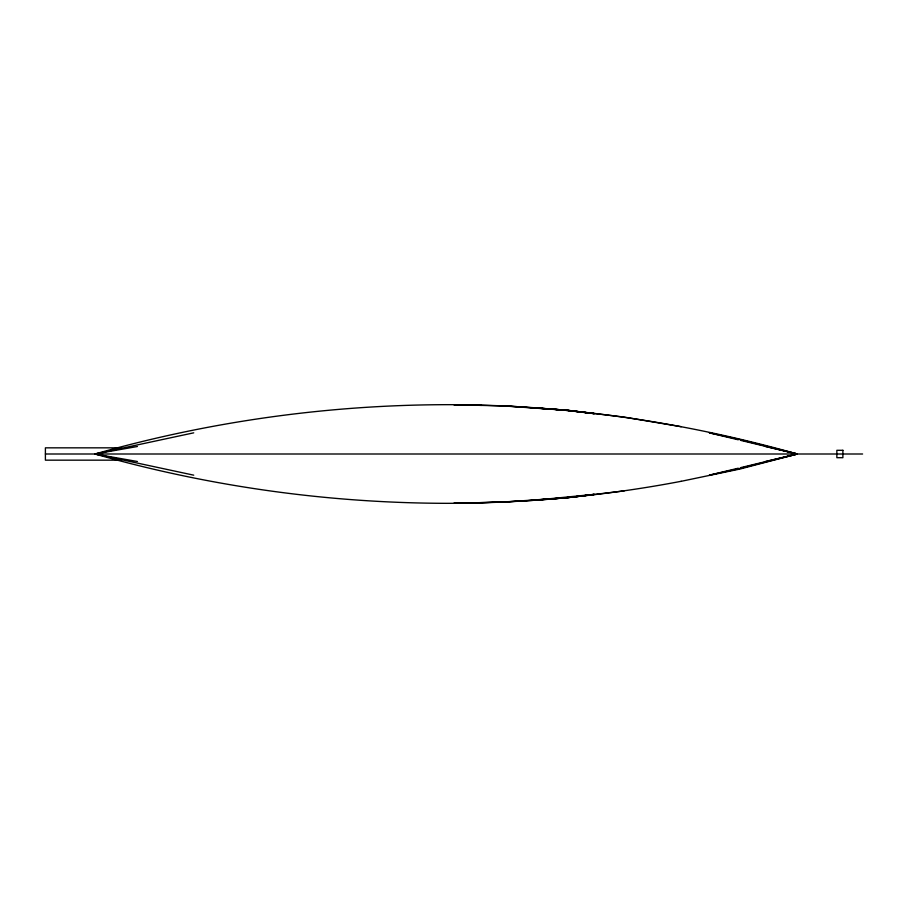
<?xml version="1.0" encoding="UTF-8"?>
<svg xmlns="http://www.w3.org/2000/svg" width="908" height="908" viewBox="0 0 908 908"><rect width="100%" height="100%" fill="white"/><g stroke="black" fill="none" stroke-linecap="round" stroke-linejoin="round"><path stroke-width="1.36" d="M738.249 468.21L709.318 475.168L737.591 468.993L797.337 454C683.191 421.789 564.799 404.548 446.157 404.673C327.538 404.957 209.056 421.516 94.977 454C209.056 486.484 327.538 503.043 446.157 503.327C524.972 503.214 603.752 496.12 681.182 481.297M740.996 467.552L797.337 454L737.591 439.007L709.318 432.832L738.249 439.79M765.455 461.491L797.337 454L740.996 440.448M193.733 432.832L94.977 454L193.733 475.168M681.102 481.331L740.145 468.993L797.337 454L765.455 446.509M137.414 446.498L94.977 454L137.414 461.502M538.172 499.877L594.241 494.361L566.933 497.811L536.56 499.775M594.241 494.361C547.717 500.898 500.705 502.238 453.807 503.327L509.013 501.897M624.205 490.899L566.785 497.766L537.899 499.831M505.54 501.942L535.153 499.877M121.502 447.837L45.4 447.837L45.4 460.163L121.502 460.163M45.4 454L862.6 454M481.603 405.388L453.807 404.673L509.013 406.103L566.785 410.234L624.205 417.101L681.182 426.703M505.54 406.058L535.153 408.123M536.56 408.225L564.765 410.189L594.241 413.639L566.933 410.189L537.899 408.169M538.172 408.123L566.785 410.234L594.241 413.639M842.885 450.3L836.858 450.3L836.858 457.7L842.885 457.7L842.885 450.3"/></g></svg>
